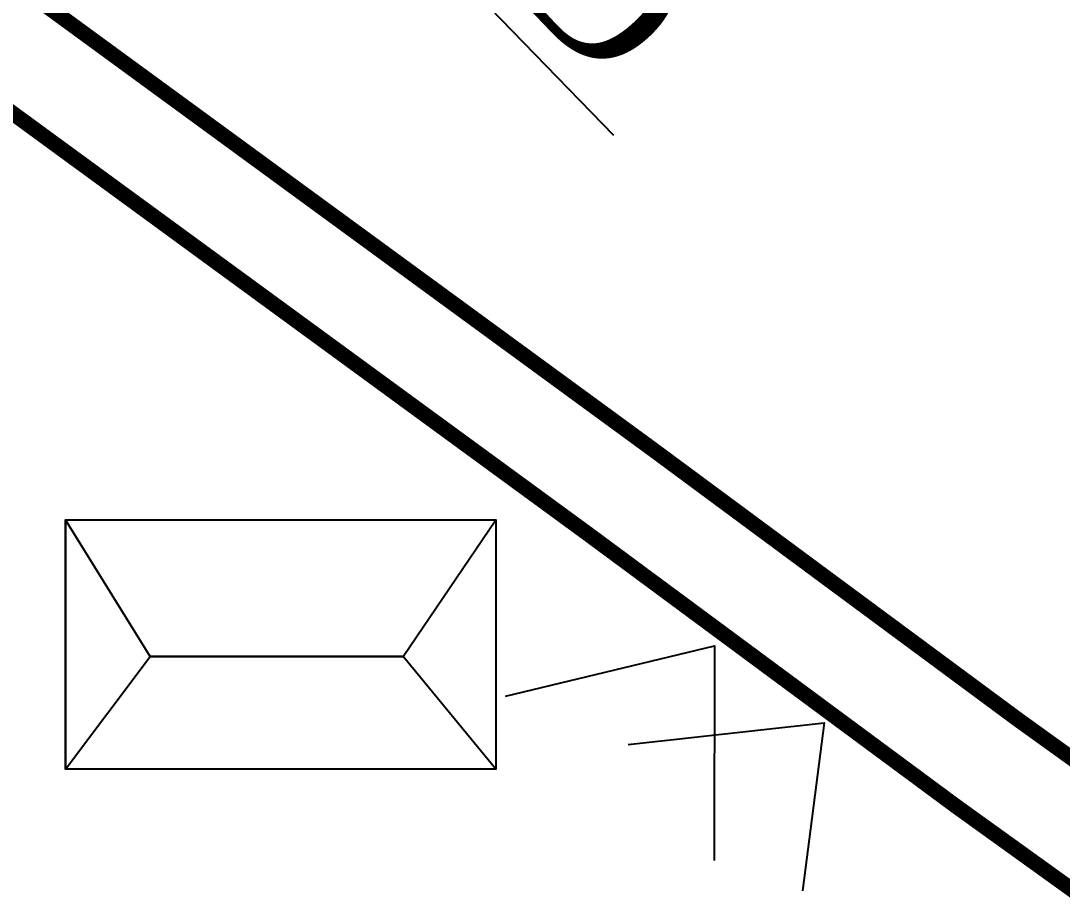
# Model space of a CAD drawing. Header units: inches. Extents: x -885 to 26362, y -28010 to 990.
# Drawn here: x 4300.03 to 4305.4, y -2376.45 to -2371.9 of the extents above; entities that cross this region are included whole.
import ezdxf

# ---------------------------------------------------------------- set-up
doc = ezdxf.new("R2010")
doc.units = ezdxf.units.IN
doc.header["$MEASUREMENT"] = 0
doc.layers.add('BUILDING', color=5, linetype='Continuous', lineweight=15)
doc.layers.add('Text', color=7, linetype='Continuous')
doc.styles.add('Text', font='times.ttf', dxfattribs={"height": 240})

msp = doc.modelspace()

# ---------------------------------------------------------------- linework, layer by layer
at = {"layer": 'BUILDING', "const_width": 0.078483}
for points in [[(4293.841003, -2356.406439), (4295.684565, -2359.059636), (4296.018958, -2359.612462), (4296.049757, -2360.274374), (4295.886961, -2360.943682), (4295.605366, -2361.433645), (4294.685786, -2363.50813), (4294.082998, -2364.598991), (4293.924601, -2364.99466), (4293.898202, -2365.31822), (4294.742984, -2365.924665), (4295.512968, -2366.971152), (4296.560147, -2368.674005), (4297.457728, -2369.561485), (4298.577026, -2370.668187), (4300.418866, -2372.014998), (4303.281137, -2374.10798), (4305.170767, -2375.505754), (4306.895531, -2376.746377)], [(4293.392632, -2356.723943), (4295.223484, -2359.358849), (4295.476655, -2359.777396), (4295.497303, -2360.221147), (4295.37164, -2360.737789), (4295.114747, -2361.184773), (4294.193291, -2363.263488), (4293.585645, -2364.363141), (4293.383776, -2364.867402), (4293.325367, -2365.583284), (4294.351991, -2366.320267), (4295.056941, -2367.278367), (4296.126829, -2369.018149), (4297.07146, -2369.952149), (4298.21979, -2371.087557), (4300.094587, -2372.458467), (4302.955638, -2374.550558), (4304.846995, -2375.949608), (4306.598872, -2377.209734)]]:
    msp.add_lwpolyline(points, dxfattribs=at)
at = {"layer": 'Text'}
msp.add_lwpolyline([(4300.256557, -2374.475615), (4302.476575, -2374.475615), (4302.476575, -2375.76206), (4300.256557, -2375.76206)], close=True, dxfattribs=at)
msp.add_lwpolyline([(4301.99885, -2375.180656), (4302.476575, -2374.475615), (4302.476575, -2375.76206), (4301.99885, -2375.180656), (4300.693254, -2375.180656), (4300.256557, -2374.475615), (4300.256557, -2375.76206), (4300.693254, -2375.180656)], dxfattribs=at)
at = {"layer": 'Text', "color": 5, "lineweight": 25}
for points in [[(4302.527031, -2375.384881), (4303.604953, -2375.125546), (4303.60348, -2376.231714)], [(4303.159692, -2375.634076), (4304.171292, -2375.521799), (4304.058323, -2376.388988)]]:
    msp.add_lwpolyline(points, dxfattribs=at)
at = {"layer": 'Text', "color": 6}
msp.add_lwpolyline([(4300.693254, -2375.180656), (4301.99885, -2375.180656)], dxfattribs=at)

# ---------------------------------------------------------------- texts
at = {"layer": 'Text', "insert": (4298.760134, -2366.827882), "char_height": 0.70634956, "attachment_point": 1, "rotation": 314.203901, "style": 'Text'}
msp.add_mtext('{\\fTimes New Roman|b0|i0|c0|p18;\\T1.25;\\LLOW LAND}', dxfattribs=at)

doc.saveas('drawing.dxf')
